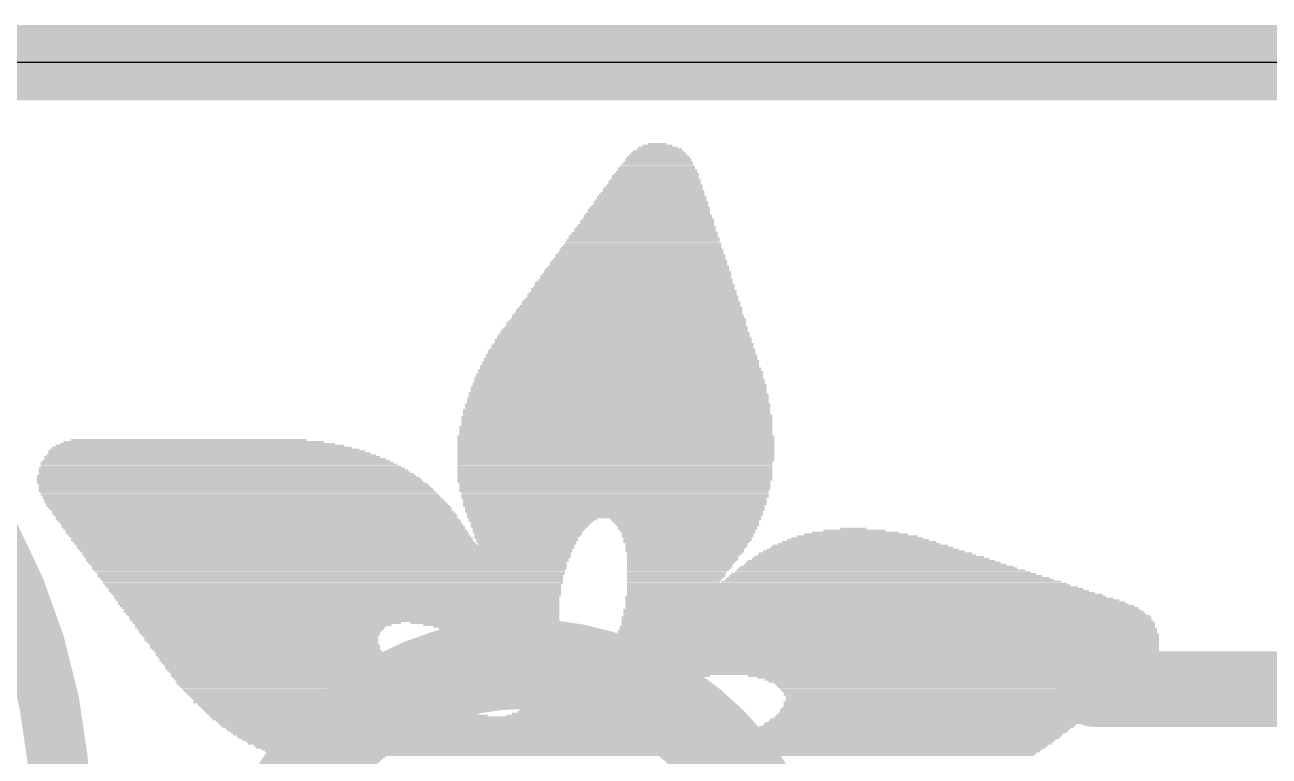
# Model space of a CAD drawing. Extents: x -0.1 to 25.5, y -0.1 to 17.9.
# Drawn here: x 4.42 to 8.61, y 15.446 to 17.907 of the extents above; entities that cross this region are included whole.
import ezdxf

# ---------------------------------------------------------------- set-up
doc = ezdxf.new("R2010")
doc.units = 0
for name, color, linetype in [('1', 12, 'CONTINUOUS'), ('16', 5, 'CONTINUOUS'), ('20', 53, 'CONTINUOUS'), ('21', 40, 'CONTINUOUS'), ('22', 6, 'CONTINUOUS')]:
    doc.layers.add(name, color=color, linetype=linetype)

# ---------------------------------------------------------------- blocks, each defined once
blk = doc.blocks.new('RECT')
blk.add_solid([(-0.5, -0.5), (0.5, -0.5), (-0.5, 0.5), (0.5, 0.5)])

msp = doc.modelspace()

# ---------------------------------------------------------------- linework, layer by layer
at = {"layer": '1', "const_width": 0.254}
msp.add_lwpolyline([(0, 17.78), (25.4, 17.78)], dxfattribs=at)
at = {"layer": '16', "const_width": 0.254}
msp.add_lwpolyline([(0, 17.78), (25.4, 17.78)], dxfattribs=at)
at = {"layer": '20'}
msp.add_line((22.86, 17.78), (2.54, 17.78), dxfattribs=at)
at = {"layer": '21', "const_width": 0.2032}
msp.add_lwpolyline([(2.54, 13.24, 1), (2.54, 17.24, 1), (2.54, 13.24)], format="xyb", dxfattribs=at)
at = {"layer": '22'}
for points, const_width in [([(6.096, 13.961, 1), (6.096, 15.757, 1), (6.096, 13.961)], 0.3048), ([(8.0222, 15.7353, 1), (8.0222, 15.6083)], 0.127)]:
    msp.add_lwpolyline(points, format="xyb", dxfattribs=dict(at, const_width=const_width))
at = {"layer": '22', "const_width": 0.254}
msp.add_lwpolyline([(8.9713, 15.6718), (8.0222, 15.6718)], dxfattribs=at)

# ---------------------------------------------------------------- block references
at = {"layer": '21'}
for p, xscale, yscale in [((6.5532, 17.4688), 0.1968, 0.0063), ((6.5532, 17.4752), 0.1842, 0.0064), ((6.5532, 17.4816), 0.1714, 0.0063), ((6.5564, 17.4879), 0.1524, 0.0064), ((6.5532, 17.4943), 0.1334, 0.0063), ((6.55, 17.5006), 0.1016, 0.0064), ((6.5501, 17.5069), 0.0635, 0.0063), ((6.55, 17.4307), 0.254, 0.0063), ((6.5501, 17.4371), 0.2413, 0.0064), ((6.5532, 17.4435), 0.235, 0.0063), ((6.5532, 17.4562), 0.2222, 0.0063), ((6.5532, 17.4498), 0.2222, 0.0064), ((6.5532, 17.4625), 0.2096, 0.0064), ((6.5437, 17.3863), 0.3048, 0.0064), ((6.5437, 17.399), 0.2921, 0.0064), ((6.5437, 17.3926), 0.2921, 0.0063), ((6.5469, 17.4054), 0.2857, 0.0063), ((6.5469, 17.4117), 0.2731, 0.0064), ((6.5501, 17.4181), 0.2667, 0.0063), ((6.5469, 17.4244), 0.2603, 0.0064), ((6.5342, 17.3545), 0.3365, 0.0063), ((6.5373, 17.3482), 0.3429, 0.0064), ((6.5373, 17.3609), 0.3302, 0.0064), ((6.5405, 17.3673), 0.3238, 0.0063), ((6.5405, 17.38), 0.3112, 0.0063), ((6.5405, 17.3736), 0.3112, 0.0064), ((6.5278, 17.3101), 0.3874, 0.0064), ((6.5278, 17.3038), 0.3874, 0.0063), ((6.5278, 17.3164), 0.3746, 0.0063), ((6.531, 17.3292), 0.3683, 0.0063), ((6.531, 17.3228), 0.3683, 0.0064), ((6.531, 17.3355), 0.3556, 0.0064), ((6.5342, 17.3419), 0.3493, 0.0063), ((6.5183, 17.2657), 0.4318, 0.0063), ((6.5183, 17.2593), 0.4318, 0.0064), ((6.5183, 17.272), 0.4191, 0.0064), ((6.5215, 17.2847), 0.4127, 0.0064), ((6.5215, 17.2783), 0.4127, 0.0063), ((6.5246, 17.2911), 0.4064, 0.0063), ((6.5247, 17.2974), 0.3937, 0.0064), ((6.5088, 17.2212), 0.4763, 0.0064), ((6.512, 17.2276), 0.4699, 0.0063), ((6.5119, 17.2339), 0.4572, 0.0064), ((6.5151, 17.2466), 0.4508, 0.0064), ((6.5151, 17.2402), 0.4508, 0.0063), ((6.5183, 17.253), 0.4445, 0.0063), ((6.4992, 17.1768), 0.5207, 0.0063), ((6.5024, 17.1831), 0.5144, 0.0064), ((6.5024, 17.1958), 0.5016, 0.0064), ((6.5056, 17.1895), 0.508, 0.0063), ((6.5056, 17.2021), 0.4953, 0.0063), ((6.5088, 17.2085), 0.4889, 0.0064), ((6.5088, 17.2149), 0.4763, 0.0063), ((6.4929, 17.1387), 0.5588, 0.0063), ((6.4961, 17.1514), 0.5525, 0.0063), ((6.4961, 17.145), 0.5525, 0.0064), ((6.4961, 17.1577), 0.5397, 0.0064), ((6.4992, 17.164), 0.5334, 0.0063), ((6.5024, 17.1704), 0.527, 0.0064), ((6.4865, 17.0942), 0.6096, 0.0064), ((6.4866, 17.1069), 0.5969, 0.0064), ((6.4866, 17.1006), 0.5969, 0.0063), ((6.4897, 17.1133), 0.5906, 0.0063), ((6.4897, 17.1196), 0.5778, 0.0064), ((6.4929, 17.1323), 0.5715, 0.0064), ((6.4929, 17.1259), 0.5715, 0.0063), ((6.477, 17.0625), 0.6414, 0.0063), ((6.477, 17.0561), 0.6414, 0.0064), ((6.4802, 17.0688), 0.635, 0.0064), ((6.4834, 17.0752), 0.6287, 0.0063), ((6.4802, 17.0815), 0.6223, 0.0064), ((6.4834, 17.0878), 0.6159, 0.0063), ((6.4675, 17.018), 0.6858, 0.0064), ((6.4707, 17.0116), 0.6921, 0.0063), ((6.4707, 17.0244), 0.6795, 0.0063), ((6.4707, 17.0371), 0.6667, 0.0063), ((6.4739, 17.0307), 0.6731, 0.0064), ((6.4738, 17.0434), 0.6604, 0.0064), ((6.477, 17.0497), 0.654, 0.0063), ((6.4611, 16.9735), 0.7366, 0.0063), ((6.4611, 16.9672), 0.7366, 0.0064), ((6.4611, 16.9799), 0.7239, 0.0064), ((6.4643, 16.9863), 0.7176, 0.0063), ((6.4643, 16.999), 0.7048, 0.0063), ((6.4675, 16.9926), 0.7112, 0.0064), ((6.4675, 17.0053), 0.6985, 0.0064), ((6.4516, 16.9291), 0.781, 0.0064), ((6.4516, 16.9354), 0.7684, 0.0063), ((6.4548, 16.9482), 0.762, 0.0063), ((6.4548, 16.9418), 0.762, 0.0064), ((6.458, 16.9545), 0.7557, 0.0064), ((6.458, 16.9609), 0.7429, 0.0063), ((6.4421, 16.8847), 0.8255, 0.0063), ((6.4453, 16.891), 0.8191, 0.0064), ((6.4453, 16.9037), 0.8065, 0.0064), ((6.4453, 16.8973), 0.8065, 0.0063), ((6.4485, 16.9101), 0.8001, 0.0063), ((6.4516, 16.9164), 0.7938, 0.0064), ((6.4516, 16.9228), 0.781, 0.0063), ((6.4357, 16.8466), 0.8636, 0.0063), ((6.4357, 16.8402), 0.8636, 0.0064), ((6.4389, 16.8529), 0.8572, 0.0064), ((6.4358, 16.8592), 0.8509, 0.0063), ((6.4389, 16.8656), 0.8446, 0.0064), ((6.4389, 16.8783), 0.8318, 0.0064), ((6.4421, 16.872), 0.8382, 0.0063), ((6.4294, 16.8085), 0.9017, 0.0063), ((6.4294, 16.8021), 0.9017, 0.0064), ((6.4325, 16.8148), 0.8953, 0.0064), ((6.4325, 16.8275), 0.8827, 0.0064), ((6.4325, 16.8211), 0.8827, 0.0063), ((6.4358, 16.8339), 0.8763, 0.0063), ((6.423, 16.7577), 0.9398, 0.0063), ((6.4262, 16.7704), 0.9334, 0.0063), ((6.4262, 16.764), 0.9334, 0.0064), ((6.4262, 16.783), 0.9208, 0.0063), ((6.4294, 16.7767), 0.9271, 0.0064), ((6.4294, 16.7958), 0.9144, 0.0063), ((6.4294, 16.7894), 0.9144, 0.0064), ((6.4199, 16.7196), 0.9715, 0.0063), ((6.423, 16.7323), 0.9652, 0.0063), ((6.423, 16.7259), 0.9652, 0.0064), ((6.423, 16.7449), 0.9525, 0.0063), ((6.4262, 16.7386), 0.9588, 0.0064), ((6.4262, 16.7513), 0.9462, 0.0064), ((6.4199, 16.6878), 0.9969, 0.0064), ((6.4199, 16.6815), 0.9969, 0.0063), ((6.4199, 16.6751), 0.9969, 0.0064), ((6.423, 16.6942), 0.9906, 0.0063), ((6.4199, 16.7005), 0.9843, 0.0064), ((6.423, 16.7132), 0.9779, 0.0064), ((6.423, 16.7068), 0.9779, 0.0063), ((6.4167, 16.6497), 1.016, 0.0064), ((6.4167, 16.6434), 1.016, 0.0063), ((6.4167, 16.637), 1.016, 0.0064), ((6.4167, 16.6687), 1.0033, 0.0063), ((6.4199, 16.6624), 1.0097, 0.0064), ((6.4199, 16.6561), 1.0097, 0.0063), ((6.4135, 16.6116), 1.035, 0.0064), ((6.4135, 16.6053), 1.035, 0.0063), ((6.4135, 16.5989), 1.035, 0.0064), ((6.4167, 16.5925), 1.0414, 0.0063), ((6.4167, 16.6306), 1.0287, 0.0063), ((6.4167, 16.6243), 1.0287, 0.0064), ((6.4167, 16.618), 1.0287, 0.0063), ((6.4104, 16.5544), 1.0541, 0.0063), ((6.4104, 16.5481), 1.0541, 0.0064), ((6.4135, 16.5862), 1.0478, 0.0064), ((6.4135, 16.5799), 1.0478, 0.0063), ((6.4135, 16.5735), 1.0478, 0.0064), ((6.4135, 16.5672), 1.0478, 0.0063), ((6.4135, 16.5608), 1.0478, 0.0064), ((4.9721, 16.51), 0.7937, 0.0064), ((6.4103, 16.5227), 1.0668, 0.0064), ((6.4103, 16.5163), 1.0668, 0.0063), ((6.4103, 16.51), 1.0668, 0.0064), ((6.4104, 16.5418), 1.0541, 0.0063), ((6.4104, 16.5354), 1.0541, 0.0064), ((6.4104, 16.5291), 1.0541, 0.0063), ((5.0324, 16.4719), 1.0668, 0.0064), ((5.0419, 16.4656), 1.0858, 0.0063), ((5.026, 16.4782), 1.0414, 0.0063), ((5.0165, 16.4846), 1.0096, 0.0064), ((5.0102, 16.491), 0.9715, 0.0063), ((5.0007, 16.4973), 0.9271, 0.0064), ((4.988, 16.5037), 0.8763, 0.0063), ((6.4103, 16.5037), 1.0668, 0.0063), ((6.4103, 16.4973), 1.0668, 0.0064), ((6.4103, 16.491), 1.0668, 0.0063), ((6.4103, 16.4846), 1.0668, 0.0064), ((6.4103, 16.4782), 1.0668, 0.0063), ((6.4103, 16.4719), 1.0668, 0.0064), ((6.4103, 16.4656), 1.0668, 0.0063), ((5.0673, 16.4338), 1.1874, 0.0064), ((5.0737, 16.4275), 1.2001, 0.0063), ((5.0641, 16.4401), 1.1684, 0.0063), ((5.0514, 16.4529), 1.1303, 0.0063), ((5.061, 16.4465), 1.1493, 0.0064), ((5.0483, 16.4592), 1.1113, 0.0064), ((6.4103, 16.4592), 1.0668, 0.0064), ((6.4103, 16.4529), 1.0668, 0.0063), ((6.4103, 16.4465), 1.0668, 0.0064), ((6.4103, 16.4401), 1.0668, 0.0063), ((6.4072, 16.4338), 1.0605, 0.0064), ((6.4072, 16.4275), 1.0605, 0.0063), ((5.1054, 16.383), 1.289, 0.0064), ((5.0991, 16.3894), 1.2763, 0.0063), ((5.0831, 16.4148), 1.2319, 0.0063), ((5.0895, 16.4084), 1.2446, 0.0064), ((5.0927, 16.402), 1.251, 0.0063), ((5.0991, 16.3957), 1.2637, 0.0064), ((5.08, 16.4211), 1.2128, 0.0064), ((6.4072, 16.4211), 1.0605, 0.0064), ((6.4072, 16.4148), 1.0605, 0.0063), ((6.4072, 16.4084), 1.0605, 0.0064), ((6.4072, 16.402), 1.0605, 0.0063), ((6.4072, 16.3957), 1.0605, 0.0064), ((6.4072, 16.3894), 1.0605, 0.0063), ((6.4072, 16.383), 1.0605, 0.0064), ((5.1086, 16.3767), 1.2954, 0.0063), ((5.1118, 16.3703), 1.3017, 0.0064), ((5.1181, 16.3639), 1.3144, 0.0063), ((5.1245, 16.3576), 1.3145, 0.0064), ((5.1276, 16.3513), 1.3208, 0.0063), ((5.1308, 16.3449), 1.3272, 0.0064), ((5.134, 16.3386), 1.3335, 0.0063), ((6.4072, 16.3767), 1.0605, 0.0063), ((6.404, 16.3703), 1.0541, 0.0064), ((6.4072, 16.3639), 1.0477, 0.0063), ((6.4072, 16.3576), 1.0477, 0.0064), ((6.4072, 16.3513), 1.0477, 0.0063), ((6.4072, 16.3449), 1.0477, 0.0064), ((6.404, 16.3386), 1.0414, 0.0063), ((5.1404, 16.3322), 1.3335, 0.0064), ((5.1435, 16.3258), 1.3398, 0.0063), ((5.1498, 16.3195), 1.3399, 0.0064), ((5.153, 16.3132), 1.3462, 0.0063), ((5.1594, 16.3068), 1.3462, 0.0064), ((5.1626, 16.3005), 1.3525, 0.0063), ((6.4072, 16.3322), 1.0351, 0.0064), ((6.4072, 16.3258), 1.0351, 0.0063), ((6.4072, 16.3195), 1.0351, 0.0064), ((6.404, 16.3132), 1.0287, 0.0063), ((6.4072, 16.3068), 1.0223, 0.0064), ((6.4072, 16.3005), 1.0223, 0.0063), ((5.1689, 16.2941), 1.3526, 0.0064), ((5.1721, 16.2877), 1.3589, 0.0063), ((5.1785, 16.2814), 1.3589, 0.0064), ((5.1816, 16.2751), 1.3526, 0.0063), ((5.1879, 16.2687), 1.3525, 0.0064), ((5.1912, 16.2624), 1.3589, 0.0063), ((5.1974, 16.256), 1.3589, 0.0064), ((6.4072, 16.2941), 1.0223, 0.0064), ((6.404, 16.2877), 1.016, 0.0063), ((6.4072, 16.2814), 1.0097, 0.0064), ((6.4072, 16.2751), 1.0097, 0.0063), ((6.404, 16.2687), 1.0033, 0.0064), ((6.4072, 16.2624), 0.9969, 0.0063), ((6.4072, 16.256), 0.9969, 0.0064), ((5.2007, 16.2496), 1.3525, 0.0063), ((5.2039, 16.2433), 1.3589, 0.0064), ((5.2102, 16.237), 1.3589, 0.0063), ((5.2134, 16.2306), 1.3525, 0.0064), ((5.2197, 16.2243), 1.3526, 0.0063), ((5.2229, 16.2179), 1.3589, 0.0064), ((6.404, 16.2496), 0.9906, 0.0063), ((6.1309, 16.2433), 0.4318, 0.0064), ((6.1246, 16.237), 0.4191, 0.0063), ((6.1246, 16.2306), 0.4064, 0.0064), ((6.1214, 16.2243), 0.4, 0.0063), ((6.1183, 16.2179), 0.3937, 0.0064), ((6.6453, 16.2433), 0.508, 0.0064), ((6.6452, 16.237), 0.4953, 0.0063), ((6.6485, 16.2306), 0.4889, 0.0064), ((6.6516, 16.2243), 0.4826, 0.0063), ((6.6517, 16.2179), 0.4699, 0.0064), ((5.226, 16.2115), 1.3525, 0.0063), ((5.2355, 16.1989), 1.3589, 0.0063), ((5.2324, 16.2052), 1.3526, 0.0064), ((5.2388, 16.1925), 1.3525, 0.0064), ((5.2451, 16.1862), 1.3526, 0.0063), ((5.2515, 16.1798), 1.3525, 0.0064), ((5.2515, 16.1735), 1.3525, 0.0063), ((6.1182, 16.2115), 0.381, 0.0063), ((6.1151, 16.2052), 0.3747, 0.0064), ((6.1119, 16.1989), 0.3683, 0.0063), ((6.1151, 16.1925), 0.3619, 0.0064), ((6.1119, 16.1862), 0.3556, 0.0063), ((6.1087, 16.1798), 0.3492, 0.0064), ((6.1119, 16.1735), 0.3429, 0.0063), ((6.6517, 16.2115), 0.4699, 0.0063), ((6.6516, 16.2052), 0.4572, 0.0064), ((6.6548, 16.1989), 0.4508, 0.0063), ((6.6517, 16.1925), 0.4445, 0.0064), ((6.6517, 16.1862), 0.4445, 0.0063), ((6.6516, 16.1798), 0.4318, 0.0064), ((6.6516, 16.1735), 0.4318, 0.0063), ((7.2263, 16.1735), 0.4762, 0.0063), ((7.2232, 16.1798), 0.4445, 0.0064), ((7.2231, 16.1862), 0.4064, 0.0063), ((7.22, 16.1925), 0.3493, 0.0064), ((7.2168, 16.1989), 0.2921, 0.0063), ((7.2136, 16.2052), 0.2096, 0.0064), ((7.2105, 16.2115), 0.0889, 0.0063), ((5.2578, 16.1671), 1.3526, 0.0064), ((5.2641, 16.1608), 1.3525, 0.0063), ((5.4324, 16.1544), 1.6764, 0.0064), ((5.4324, 16.1481), 1.6764, 0.0063), ((5.4325, 16.1417), 1.6637, 0.0064), ((5.4356, 16.1354), 1.6574, 0.0063), ((5.4356, 16.129), 1.6446, 0.0064), ((6.1087, 16.1671), 0.3366, 0.0064), ((6.1119, 16.1608), 0.3302, 0.0063), ((6.6485, 16.1671), 0.4255, 0.0064), ((6.6453, 16.1481), 0.4064, 0.0063), ((6.6421, 16.1417), 0.4, 0.0064), ((6.6421, 16.1354), 0.4, 0.0063), ((6.6485, 16.1608), 0.4127, 0.0063), ((6.6485, 16.1544), 0.4127, 0.0064), ((6.6421, 16.129), 0.3874, 0.0064), ((7.2517, 16.129), 0.7176, 0.0064), ((7.2454, 16.1354), 0.6795, 0.0063), ((7.2422, 16.1417), 0.6477, 0.0064), ((7.239, 16.1481), 0.616, 0.0063), ((7.2327, 16.1544), 0.5905, 0.0064), ((7.2294, 16.1608), 0.5461, 0.0063), ((7.2294, 16.1671), 0.5207, 0.0064), ((5.4356, 16.1227), 1.6446, 0.0063), ((5.4388, 16.1163), 1.6383, 0.0064), ((5.4388, 16.11), 1.6256, 0.0063), ((5.4388, 16.1036), 1.6256, 0.0064), ((5.4388, 16.0973), 1.6129, 0.0063), ((5.442, 16.0909), 1.6065, 0.0064), ((6.6389, 16.1227), 0.381, 0.0063), ((6.6358, 16.1163), 0.3747, 0.0064), ((6.6358, 16.11), 0.3747, 0.0063), ((6.6294, 16.0973), 0.362, 0.0063), ((6.6262, 16.0909), 0.3556, 0.0064), ((6.6326, 16.1036), 0.3683, 0.0064), ((7.2835, 16.0909), 0.8827, 0.0064), ((7.2771, 16.0973), 0.8572, 0.0063), ((7.2708, 16.1036), 0.8319, 0.0064), ((7.2675, 16.11), 0.8001, 0.0063), ((7.2613, 16.1163), 0.7747, 0.0064), ((7.2549, 16.1227), 0.7366, 0.0063), ((5.4451, 16.0846), 1.6002, 0.0063), ((5.4451, 16.0782), 1.6002, 0.0064), ((5.4451, 16.0719), 1.5875, 0.0063), ((5.4483, 16.0655), 1.5812, 0.0064), ((5.4515, 16.0592), 1.5748, 0.0063), ((5.4483, 16.0528), 1.5684, 0.0064), ((5.4515, 16.0465), 1.5621, 0.0063), ((6.6262, 16.0846), 0.3556, 0.0063), ((6.6167, 16.0655), 0.3366, 0.0064), ((6.6135, 16.0592), 0.3302, 0.0063), ((6.6135, 16.0528), 0.3302, 0.0064), ((6.6231, 16.0782), 0.3493, 0.0064), ((6.6199, 16.0719), 0.3429, 0.0063), ((6.6104, 16.0465), 0.3239, 0.0063), ((7.3279, 16.0465), 1.0858, 0.0063), ((7.3184, 16.0528), 1.0541, 0.0064), ((7.3121, 16.0592), 1.0287, 0.0063), ((7.3089, 16.0655), 0.9969, 0.0064), ((7.3025, 16.0719), 0.9716, 0.0063), ((7.293, 16.0782), 0.9398, 0.0064), ((7.2898, 16.0846), 0.9208, 0.0063), ((5.4546, 16.0401), 1.5557, 0.0064), ((5.4578, 16.0338), 1.5494, 0.0063), ((5.4578, 16.0274), 1.5494, 0.0064), ((5.4579, 16.0211), 1.5367, 0.0063), ((5.461, 16.0147), 1.5304, 0.0064), ((5.4642, 16.0084), 1.524, 0.0063), ((6.6072, 16.0401), 0.3175, 0.0064), ((6.604, 16.0338), 0.3112, 0.0063), ((7.1882, 16.0274), 1.4796, 0.0064), ((7.1946, 16.0211), 1.4923, 0.0063), ((7.2073, 16.0147), 1.5177, 0.0064), ((7.2168, 16.0084), 1.5367, 0.0063), ((7.3374, 16.0338), 1.143, 0.0063), ((7.3311, 16.0401), 1.1049, 0.0064), ((5.4642, 16.002), 1.524, 0.0064), ((5.4674, 15.9957), 1.5177, 0.0063), ((5.4706, 15.9893), 1.5113, 0.0064), ((5.4705, 15.983), 1.4986, 0.0063), ((5.4705, 15.9766), 1.4986, 0.0064), ((5.4737, 15.9703), 1.4922, 0.0063), ((5.4769, 15.9639), 1.4859, 0.0064), ((7.2517, 15.983), 1.6192, 0.0063), ((7.2644, 15.9766), 1.6446, 0.0064), ((7.274, 15.9703), 1.6637, 0.0063), ((7.2835, 15.9639), 1.6827, 0.0064), ((7.2263, 16.002), 1.5558, 0.0064), ((7.2358, 15.9957), 1.5748, 0.0063), ((7.2485, 15.9893), 1.6002, 0.0064), ((5.4769, 15.9576), 1.4859, 0.0063), ((5.4801, 15.9512), 1.4795, 0.0064), ((5.4832, 15.9449), 1.4732, 0.0063), ((5.4864, 15.9385), 1.4668, 0.0064), ((5.4864, 15.9322), 1.4668, 0.0063), ((5.4896, 15.9258), 1.4605, 0.0064), ((5.4928, 15.9195), 1.4541, 0.0063), ((7.3056, 15.9385), 1.7399, 0.0064), ((7.312, 15.9322), 1.7526, 0.0063), ((7.3152, 15.9258), 1.759, 0.0064), ((7.3216, 15.9195), 1.7717, 0.0063), ((7.2898, 15.9576), 1.6954, 0.0063), ((7.3057, 15.9449), 1.7272, 0.0063), ((7.2994, 15.9512), 1.7145, 0.0064), ((5.4959, 15.9131), 1.4478, 0.0064), ((5.4959, 15.9068), 1.4478, 0.0063), ((5.4991, 15.9004), 1.4414, 0.0064), ((5.2355, 15.8941), 0.9017, 0.0063), ((5.2229, 15.8877), 0.8636, 0.0064), ((5.2134, 15.8814), 0.8445, 0.0063), ((5.969, 15.8941), 0.5016, 0.0063), ((5.9912, 15.8877), 0.4572, 0.0064), ((6.0071, 15.8814), 0.4254, 0.0063), ((7.3247, 15.8814), 1.8034, 0.0063), ((7.3279, 15.8941), 1.797, 0.0063), ((7.3279, 15.8877), 1.797, 0.0064), ((7.3216, 15.9131), 1.7843, 0.0064), ((7.3216, 15.9068), 1.7843, 0.0063), ((7.3248, 15.9004), 1.7907, 0.0064), ((5.2134, 15.875), 0.8319, 0.0064), ((5.2134, 15.8687), 0.8191, 0.0063), ((5.2102, 15.8623), 0.8128, 0.0064), ((5.2134, 15.8559), 0.8065, 0.0063), ((5.2134, 15.8496), 0.7937, 0.0064), ((5.2165, 15.8433), 0.7874, 0.0063), ((5.2165, 15.8369), 0.7874, 0.0064), ((6.0166, 15.875), 0.4064, 0.0064), ((6.0262, 15.8687), 0.3873, 0.0063), ((6.0325, 15.8623), 0.3746, 0.0064), ((6.042, 15.8559), 0.3556, 0.0063), ((6.0484, 15.8496), 0.3429, 0.0064), ((6.0579, 15.8433), 0.3238, 0.0063), ((6.0611, 15.8369), 0.3175, 0.0064), ((7.3247, 15.8433), 1.8288, 0.0063), ((7.3247, 15.8369), 1.8288, 0.0064), ((7.3248, 15.8687), 1.8161, 0.0063), ((7.3248, 15.8623), 1.8161, 0.0064), ((7.3279, 15.8559), 1.8224, 0.0063), ((7.3279, 15.8496), 1.8224, 0.0064), ((7.3279, 15.875), 1.8098, 0.0064), ((5.2197, 15.8306), 0.781, 0.0063), ((5.2229, 15.8242), 0.7747, 0.0064), ((5.2293, 15.8178), 0.7747, 0.0063), ((5.2293, 15.8115), 0.7747, 0.0064), ((5.2324, 15.8052), 0.7684, 0.0063), ((5.2388, 15.7988), 0.7683, 0.0064), ((6.0674, 15.8306), 0.3048, 0.0063), ((6.077, 15.8242), 0.2985, 0.0064), ((6.0833, 15.8178), 0.2858, 0.0063), ((6.0897, 15.8115), 0.2731, 0.0064), ((6.0929, 15.8052), 0.2667, 0.0063), ((6.1024, 15.7988), 0.2603, 0.0064), ((7.3152, 15.8052), 1.8478, 0.0063), ((7.3152, 15.7988), 1.8478, 0.0064), ((7.3184, 15.8178), 1.8415, 0.0063), ((7.3184, 15.8115), 1.8415, 0.0064), ((7.3216, 15.8306), 1.8351, 0.0063), ((7.3216, 15.8242), 1.8351, 0.0064), ((5.2419, 15.7925), 0.762, 0.0063), ((5.2451, 15.7861), 0.7684, 0.0064), ((5.2515, 15.7797), 0.7683, 0.0063), ((5.2546, 15.7734), 0.762, 0.0064), ((5.2578, 15.7671), 0.7684, 0.0063), ((5.2641, 15.7607), 0.7683, 0.0064), ((5.2705, 15.7544), 0.7684, 0.0063), ((6.1055, 15.7925), 0.254, 0.0063), ((6.1119, 15.7861), 0.2413, 0.0064), ((6.1151, 15.7797), 0.2349, 0.0063), ((6.1214, 15.7734), 0.235, 0.0064), ((6.1278, 15.7671), 0.2223, 0.0063), ((6.1341, 15.7607), 0.2222, 0.0064), ((6.1372, 15.7544), 0.2159, 0.0063), ((7.2898, 15.7544), 1.8606, 0.0063), ((7.2961, 15.7607), 1.8605, 0.0064), ((7.2993, 15.7671), 1.8542, 0.0063), ((7.3057, 15.7797), 1.8542, 0.0063), ((7.3057, 15.7734), 1.8542, 0.0064), ((7.312, 15.7925), 1.8542, 0.0063), ((7.312, 15.7861), 1.8542, 0.0064), ((5.2737, 15.748), 0.762, 0.0064), ((5.2801, 15.7416), 0.7747, 0.0063), ((5.2832, 15.7353), 0.7684, 0.0064), ((5.2927, 15.729), 0.7747, 0.0063), ((5.3022, 15.7163), 0.7811, 0.0063), ((5.2991, 15.7226), 0.7747, 0.0064), ((5.3086, 15.7099), 0.781, 0.0064), ((6.1437, 15.748), 0.2159, 0.0064), ((6.1468, 15.7416), 0.2096, 0.0063), ((6.1532, 15.7353), 0.2095, 0.0064), ((6.1595, 15.729), 0.2096, 0.0063), ((6.1691, 15.7226), 0.2159, 0.0064), ((6.1817, 15.7163), 0.2286, 0.0063), ((6.3754, 15.7099), 0.616, 0.0064), ((6.5151, 15.7163), 0.4254, 0.0063), ((7.2613, 15.7226), 1.8669, 0.0064), ((7.2675, 15.729), 1.8669, 0.0063), ((7.2771, 15.7353), 1.8606, 0.0064), ((7.2803, 15.7416), 1.8669, 0.0063), ((7.2898, 15.748), 1.8606, 0.0064), ((7.5216, 15.7163), 1.3335, 0.0063), ((7.5343, 15.7099), 1.2954, 0.0064), ((5.315, 15.7035), 0.7811, 0.0063), ((5.3213, 15.6972), 0.781, 0.0064), ((5.3277, 15.6909), 0.7937, 0.0063), ((5.334, 15.6845), 0.7938, 0.0064), ((5.3436, 15.6782), 0.8001, 0.0063), ((5.3498, 15.6718), 0.8001, 0.0064), ((6.3627, 15.7035), 0.5778, 0.0063), ((6.3532, 15.6972), 0.5461, 0.0064), ((6.3437, 15.6909), 0.5143, 0.0063), ((6.3373, 15.6845), 0.5016, 0.0064), ((6.3246, 15.6718), 0.4636, 0.0064), ((6.331, 15.6782), 0.4763, 0.0063), ((7.5407, 15.7035), 1.2573, 0.0063), ((7.5438, 15.6972), 1.2382, 0.0064), ((7.5502, 15.6909), 1.2129, 0.0063), ((7.547, 15.6845), 1.1938, 0.0064), ((7.547, 15.6782), 1.1811, 0.0063), ((7.547, 15.6718), 1.1684, 0.0064), ((5.3594, 15.6654), 0.8064, 0.0063), ((5.3689, 15.6591), 0.8128, 0.0064), ((5.3753, 15.6528), 0.8128, 0.0063), ((5.3848, 15.6464), 0.8192, 0.0064), ((5.3944, 15.6401), 0.8255, 0.0063), ((5.4102, 15.6274), 0.8446, 0.0063), ((5.4039, 15.6337), 0.8319, 0.0064), ((6.3182, 15.6654), 0.4381, 0.0063), ((6.3151, 15.6591), 0.4318, 0.0064), ((6.3088, 15.6528), 0.4191, 0.0063), ((6.3024, 15.6464), 0.4064, 0.0064), ((6.2992, 15.6401), 0.4, 0.0063), ((6.2897, 15.6274), 0.381, 0.0063), ((6.2929, 15.6337), 0.3873, 0.0064), ((7.5438, 15.6654), 1.1494, 0.0063), ((7.5438, 15.6591), 1.1366, 0.0064), ((7.5216, 15.6274), 1.0922, 0.0063), ((7.5407, 15.6528), 1.1303, 0.0063), ((7.5375, 15.6464), 1.1113, 0.0064), ((7.5343, 15.6401), 1.1049, 0.0063), ((7.5279, 15.6337), 1.0922, 0.0064), ((5.4229, 15.621), 0.8446, 0.0064), ((5.4356, 15.6147), 0.8572, 0.0063), ((5.4451, 15.6083), 0.8636, 0.0064), ((5.4579, 15.602), 0.8763, 0.0063), ((5.4705, 15.5956), 0.889, 0.0064), ((5.4896, 15.5893), 0.9144, 0.0063), ((6.258, 15.5893), 0.3937, 0.0063), ((6.2675, 15.5956), 0.3747, 0.0064), ((6.2738, 15.602), 0.3746, 0.0063), ((6.2801, 15.6147), 0.3747, 0.0063), ((6.277, 15.6083), 0.3683, 0.0064), ((6.2865, 15.621), 0.3746, 0.0064), ((7.4867, 15.5893), 1.0605, 0.0063), ((7.4994, 15.602), 1.0731, 0.0063), ((7.493, 15.5956), 1.0604, 0.0064), ((7.5057, 15.6083), 1.0732, 0.0064), ((7.5184, 15.621), 1.0858, 0.0064), ((7.5121, 15.6147), 1.0731, 0.0063), ((5.5086, 15.5829), 0.9398, 0.0064), ((5.7468, 15.5766), 1.4033, 0.0063), ((5.7499, 15.5702), 1.397, 0.0064), ((5.7563, 15.5639), 1.3843, 0.0063), ((5.7595, 15.5575), 1.3779, 0.0064), ((5.7626, 15.5512), 1.3716, 0.0063), ((5.769, 15.5448), 1.3716, 0.0064), ((6.2452, 15.5829), 0.4064, 0.0064), ((7.4232, 15.5448), 1.0605, 0.0064), ((7.4327, 15.5512), 1.0541, 0.0063), ((7.4422, 15.5575), 1.0604, 0.0064), ((7.4518, 15.5639), 1.0541, 0.0063), ((7.4613, 15.5702), 1.0605, 0.0064), ((7.4708, 15.5766), 1.0541, 0.0063), ((7.4771, 15.5829), 1.0541, 0.0064), ((5.7754, 15.5385), 1.3589, 0.0063), ((5.7816, 15.5321), 1.3589, 0.0064), ((5.7912, 15.5258), 1.3526, 0.0063), ((5.8007, 15.5194), 1.3589, 0.0064), ((5.8102, 15.5131), 1.3525, 0.0063), ((5.823, 15.5067), 1.3653, 0.0064), ((5.8357, 15.5004), 1.3653, 0.0063), ((7.3279, 15.5004), 1.124, 0.0063), ((7.3438, 15.5067), 1.1176, 0.0064), ((7.3597, 15.5131), 1.0985, 0.0063), ((7.3723, 15.5194), 1.0859, 0.0064), ((7.3883, 15.5258), 1.0795, 0.0063), ((7.4009, 15.5321), 1.0668, 0.0064), ((7.4104, 15.5385), 1.0605, 0.0063), ((5.8579, 15.494), 1.3843, 0.0064), ((5.8833, 15.4877), 1.4224, 0.0063), ((6.5278, 15.4813), 2.6734, 0.0064), ((6.5278, 15.475), 2.6606, 0.0063), ((6.531, 15.4686), 2.6289, 0.0064), ((6.5342, 15.4623), 2.6099, 0.0063), ((7.2771, 15.4877), 1.2002, 0.0063), ((7.3056, 15.494), 1.1557, 0.0064), ((6.5342, 15.4559), 2.5845, 0.0064), ((6.5405, 15.4496), 2.559, 0.0063)]:
    msp.add_blockref('RECT', p, dxfattribs=dict(at, xscale=xscale, yscale=yscale))

doc.saveas('drawing.dxf')
